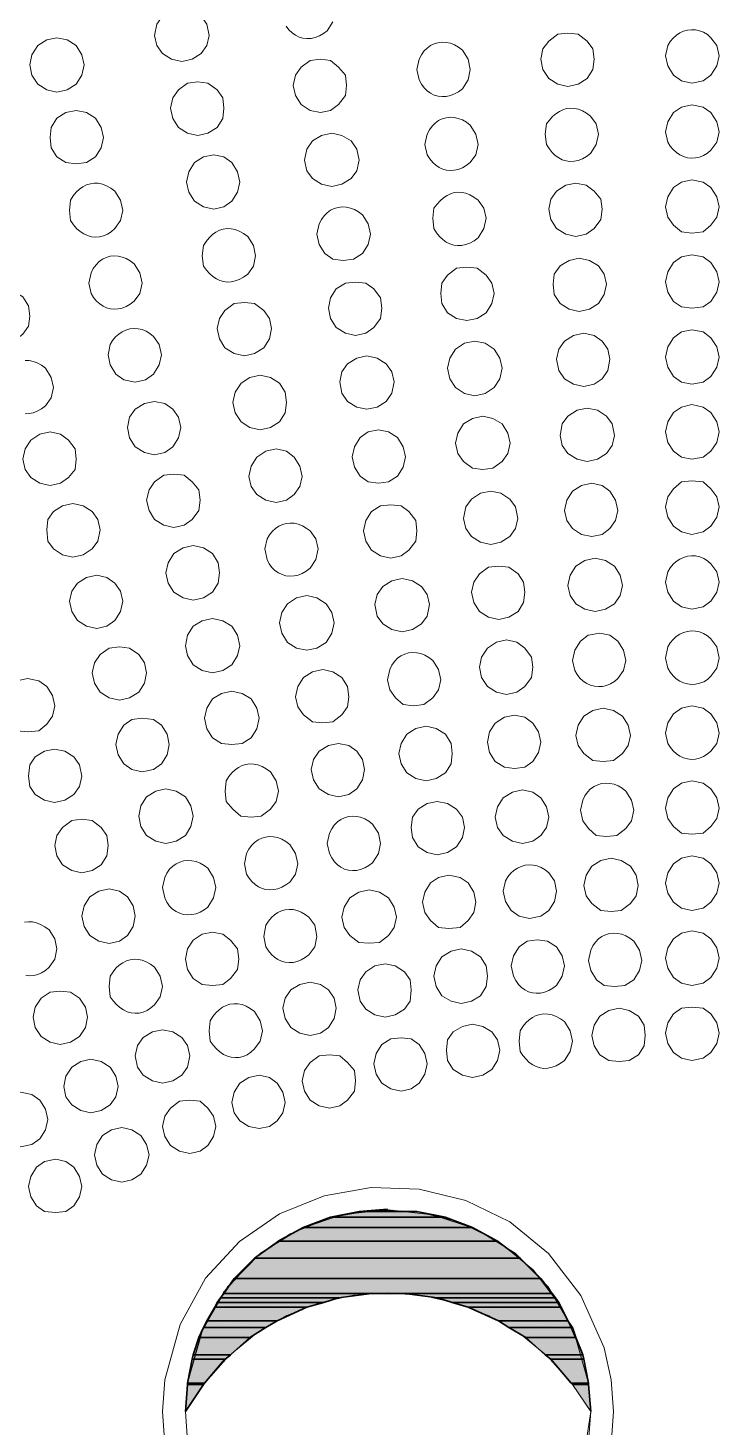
# Model space of a CAD drawing. Extents: x 0 to 247, y -13 to 225.
# Drawn here: x 62.3 to 74.11, y 151.67 to 175.57 of the extents above; entities that cross this region are included whole.
import ezdxf

# ---------------------------------------------------------------- set-up
doc = ezdxf.new("R2010")
doc.units = 0
doc.layers.add('FILL', color=8, linetype='Continuous')
doc.layers.add('GEOMETRY', color=7, linetype='Continuous')

msp = doc.modelspace()

# ---------------------------------------------------------------- hatches: boundary and pattern name
at = {"layer": 'FILL'}
for points in [[(67.472, 155.264), (69.431, 155.264), (67.957, 155.361)], [(67.957, 155.361), (68.946, 155.361), (68.441, 155.4)], [(67.957, 155.361), (69.431, 155.264), (68.945, 155.361)], [(67.006, 155.09), (69.898, 155.09), (67.471, 155.264)], [(67.471, 155.264), (69.897, 155.09), (69.431, 155.264)], [(66.578, 154.856), (70.323, 154.856), (67.005, 155.09)], [(67.006, 155.09), (70.323, 154.856), (69.898, 155.09)], [(66.172, 154.567), (70.712, 154.567), (66.58, 154.856)], [(66.579, 154.856), (70.711, 154.567), (70.324, 154.856)], [(65.822, 154.217), (71.063, 154.217), (66.171, 154.567)], [(66.172, 154.567), (71.063, 154.217), (70.711, 154.567)], [(65.648, 153.964), (71.254, 153.964), (65.823, 154.217)], [(65.823, 154.217), (71.254, 153.964), (71.062, 154.217)], [(65.59, 153.888), (67.608, 153.888), (65.648, 153.964)], [(65.648, 153.964), (67.608, 153.888), (68.171, 153.964)], [(69.295, 153.888), (71.312, 153.888), (68.733, 153.964)], [(68.733, 153.964), (71.312, 153.888), (71.254, 153.964)], [(65.357, 153.498), (66.559, 153.498), (65.494, 153.731)], [(65.494, 153.731), (67.065, 153.731), (65.532, 153.811)], [(65.494, 153.731), (66.559, 153.498), (67.065, 153.731)], [(65.532, 153.811), (67.357, 153.811), (65.591, 153.888)], [(65.532, 153.811), (67.066, 153.731), (67.356, 153.811)], [(65.59, 153.887), (67.357, 153.81), (67.609, 153.887)], [(69.294, 153.887), (71.37, 153.81), (71.312, 153.887)], [(69.547, 153.811), (71.371, 153.811), (69.295, 153.888)], [(69.818, 153.731), (71.41, 153.731), (69.546, 153.811)], [(69.547, 153.811), (71.411, 153.731), (71.371, 153.811)], [(70.342, 153.498), (71.527, 153.498), (69.819, 153.731)], [(69.819, 153.731), (71.527, 153.498), (71.411, 153.731)], [(65.298, 153.383), (66.365, 153.383), (65.357, 153.496)], [(65.357, 153.497), (66.366, 153.384), (66.559, 153.497)], [(70.342, 153.497), (71.606, 153.384), (71.527, 153.497)], [(70.517, 153.383), (71.606, 153.383), (70.342, 153.496)], [(65.125, 152.917), (65.765, 152.917), (65.221, 153.209)], [(65.221, 153.209), (66.093, 153.209), (65.298, 153.384)], [(65.221, 153.209), (65.765, 152.917), (66.093, 153.209)], [(65.298, 153.383), (66.093, 153.208), (66.365, 153.383)], [(70.807, 153.209), (71.662, 153.209), (70.516, 153.384)], [(70.517, 153.383), (71.663, 153.208), (71.606, 153.383)], [(70.807, 153.209), (71.779, 152.917), (71.661, 153.209)], [(71.139, 152.917), (71.78, 152.917), (70.808, 153.209)], [(65.029, 152.432), (65.32, 152.432), (65.104, 152.839)], [(65.105, 152.839), (65.667, 152.839), (65.125, 152.917)], [(65.105, 152.839), (65.319, 152.432), (65.667, 152.839)], [(65.125, 152.917), (65.668, 152.839), (65.765, 152.917)], [(71.237, 152.839), (71.798, 152.839), (71.139, 152.917)], [(71.139, 152.917), (71.798, 152.839), (71.78, 152.917)], [(71.584, 152.432), (71.875, 152.432), (71.236, 152.839)], [(71.236, 152.839), (71.875, 152.432), (71.798, 152.839)], [(64.99, 151.947), (65.028, 152.411)], [(65.028, 152.411), (64.99, 151.947), (65.3, 152.411)], [(65.028, 152.411), (65.3, 152.411), (65.028, 152.433)], [(65.028, 152.432), (65.3, 152.41), (65.32, 152.432)], [(71.605, 152.411), (71.875, 152.411), (71.584, 152.433)], [(71.584, 152.432), (71.875, 152.41), (71.875, 152.432)], [(71.605, 152.411), (71.915, 151.947), (71.875, 152.411)]]:
    msp.add_hatch(color=7, dxfattribs=at).paths.add_polyline_path(points)

# ---------------------------------------------------------------- linework, layer by layer
at = {"layer": 'GEOMETRY', "lineweight": 13}
for points in [[(65.397, 175.44), (65.357, 175.633), (65.259, 175.77), (65.105, 175.866), (64.93, 175.905), (64.755, 175.866), (64.601, 175.77), (64.503, 175.633), (64.464, 175.44), (64.503, 175.266), (64.601, 175.13), (64.755, 175.032), (64.93, 174.993), (65.105, 175.032), (65.259, 175.13), (65.357, 175.266), (65.397, 175.44)], [(71.973, 175.031), (71.953, 175.208), (71.855, 175.343), (71.702, 175.46), (71.527, 175.478), (71.351, 175.46), (71.197, 175.343), (71.099, 175.208), (71.061, 175.031), (71.099, 174.859), (71.197, 174.704), (71.351, 174.605), (71.527, 174.566), (71.702, 174.605), (71.855, 174.704), (71.953, 174.859), (71.973, 175.031)], [(74.107, 175.09), (74.068, 175.266), (73.97, 175.4), (73.909, 175.452), (73.844, 175.492), (73.776, 175.519), (73.707, 175.534), (73.638, 175.537), (73.569, 175.53), (73.502, 175.511), (73.438, 175.481), (73.378, 175.442), (73.324, 175.393), (73.275, 175.334), (73.234, 175.266), (73.195, 175.09), (73.234, 174.917), (73.332, 174.761), (73.466, 174.664), (73.641, 174.625), (73.835, 174.664), (73.97, 174.761), (74.068, 174.917), (74.107, 175.09)], [(63.262, 174.935), (63.222, 175.11), (63.126, 175.266), (62.971, 175.362), (62.796, 175.4), (62.621, 175.362), (62.467, 175.266), (62.369, 175.11), (62.331, 174.935), (62.369, 174.761), (62.467, 174.606), (62.621, 174.51), (62.796, 174.471), (62.971, 174.51), (63.126, 174.606), (63.222, 174.761), (63.262, 174.935)], [(69.858, 174.86), (69.819, 175.032), (69.722, 175.189), (69.656, 175.239), (69.588, 175.277), (69.517, 175.304), (69.446, 175.319), (69.375, 175.323), (69.306, 175.315), (69.24, 175.296), (69.177, 175.266), (69.119, 175.224), (69.067, 175.171), (69.023, 175.107), (68.986, 175.032), (68.946, 174.86), (68.986, 174.683), (69.023, 174.608), (69.069, 174.544), (69.121, 174.492), (69.178, 174.451), (69.241, 174.421), (69.307, 174.402), (69.376, 174.394), (69.446, 174.398), (69.517, 174.413), (69.588, 174.44), (69.656, 174.478), (69.722, 174.528), (69.819, 174.683), (69.858, 174.86)], [(67.744, 174.586), (67.724, 174.763), (67.608, 174.897), (67.472, 175.013), (67.297, 175.033), (67.123, 175.013), (66.968, 174.897), (66.87, 174.763), (66.832, 174.586), (66.87, 174.413), (66.968, 174.258), (67.123, 174.158), (67.297, 174.122), (67.472, 174.158), (67.608, 174.258), (67.724, 174.413), (67.744, 174.586)], [(65.648, 174.196), (65.628, 174.374), (65.532, 174.51), (65.376, 174.626), (65.203, 174.644), (65.028, 174.626), (64.872, 174.51), (64.775, 174.374), (64.736, 174.196), (64.775, 174.022), (64.872, 173.868), (65.028, 173.77), (65.203, 173.733), (65.376, 173.77), (65.532, 173.868), (65.628, 174.022), (65.648, 174.196)], [(74.107, 173.792), (74.068, 173.965), (73.97, 174.121), (73.835, 174.217), (73.641, 174.255), (73.466, 174.217), (73.332, 174.121), (73.234, 173.965), (73.195, 173.792), (73.234, 173.615), (73.275, 173.548), (73.324, 173.489), (73.378, 173.44), (73.438, 173.4), (73.502, 173.371), (73.568, 173.352), (73.637, 173.344), (73.706, 173.347), (73.775, 173.362), (73.843, 173.39), (73.908, 173.429), (73.97, 173.481), (74.068, 173.615), (74.107, 173.792)], [(63.591, 173.694), (63.553, 173.868), (63.456, 174.024), (63.3, 174.122), (63.126, 174.159), (62.951, 174.122), (62.796, 174.024), (62.699, 173.868), (62.679, 173.694), (62.699, 173.519), (62.796, 173.365), (62.951, 173.269), (63.126, 173.248), (63.3, 173.269), (63.456, 173.365), (63.553, 173.519), (63.591, 173.694)], [(69.995, 173.579), (69.955, 173.753), (69.858, 173.906), (69.791, 173.957), (69.723, 173.996), (69.652, 174.023), (69.582, 174.038), (69.512, 174.042), (69.444, 174.034), (69.378, 174.015), (69.315, 173.985), (69.258, 173.943), (69.205, 173.891), (69.159, 173.828), (69.121, 173.753), (69.082, 173.579), (69.121, 173.402), (69.166, 173.332), (69.216, 173.272), (69.27, 173.223), (69.328, 173.184), (69.389, 173.155), (69.453, 173.138), (69.518, 173.131), (69.585, 173.136), (69.653, 173.152), (69.722, 173.179), (69.79, 173.218), (69.858, 173.268), (69.955, 173.402), (69.995, 173.579)], [(72.049, 173.753), (72.011, 173.927), (71.914, 174.061), (71.843, 174.113), (71.773, 174.152), (71.704, 174.179), (71.636, 174.194), (71.569, 174.197), (71.504, 174.189), (71.441, 174.171), (71.38, 174.142), (71.321, 174.102), (71.264, 174.053), (71.21, 173.995), (71.158, 173.927), (71.138, 173.753), (71.158, 173.579), (71.204, 173.506), (71.254, 173.443), (71.309, 173.39), (71.368, 173.348), (71.43, 173.317), (71.494, 173.296), (71.561, 173.287), (71.63, 173.29), (71.7, 173.305), (71.772, 173.331), (71.843, 173.37), (71.914, 173.422), (72.011, 173.579), (72.049, 173.753)], [(67.957, 173.307), (67.918, 173.5), (67.821, 173.637), (67.666, 173.733), (67.492, 173.77), (67.316, 173.733), (67.162, 173.637), (67.065, 173.5), (67.026, 173.307), (67.065, 173.13), (67.162, 172.997), (67.316, 172.899), (67.492, 172.86), (67.666, 172.899), (67.821, 172.997), (67.918, 173.13), (67.957, 173.307)], [(65.92, 172.936), (65.881, 173.11), (65.784, 173.269), (65.649, 173.365), (65.474, 173.403), (65.299, 173.365), (65.144, 173.269), (65.047, 173.11), (65.008, 172.936), (65.047, 172.763), (65.144, 172.607), (65.299, 172.511), (65.474, 172.474), (65.649, 172.511), (65.784, 172.607), (65.881, 172.763), (65.92, 172.936)], [(63.922, 172.452), (63.883, 172.625), (63.785, 172.781), (63.715, 172.833), (63.644, 172.873), (63.573, 172.899), (63.503, 172.914), (63.434, 172.917), (63.367, 172.908), (63.302, 172.887), (63.239, 172.856), (63.18, 172.814), (63.125, 172.761), (63.074, 172.698), (63.028, 172.625), (63.009, 172.452), (63.028, 172.277), (63.078, 172.206), (63.132, 172.144), (63.191, 172.093), (63.254, 172.052), (63.32, 172.022), (63.387, 172.003), (63.456, 171.996), (63.525, 172), (63.593, 172.017), (63.66, 172.045), (63.724, 172.087), (63.785, 172.141), (63.883, 172.277), (63.922, 172.452)], [(72.109, 172.474), (72.088, 172.646), (71.973, 172.782), (71.837, 172.88), (71.662, 172.917), (71.488, 172.88), (71.333, 172.782), (71.236, 172.646), (71.197, 172.474), (71.236, 172.297), (71.333, 172.142), (71.488, 172.044), (71.662, 172.006), (71.837, 172.044), (71.973, 172.142), (72.088, 172.297), (72.109, 172.474)], [(74.107, 172.511), (74.068, 172.685), (73.97, 172.84), (73.835, 172.936), (73.641, 172.976), (73.466, 172.936), (73.332, 172.84), (73.234, 172.685), (73.195, 172.511), (73.234, 172.337), (73.332, 172.199), (73.466, 172.085), (73.641, 172.063), (73.835, 172.085), (73.97, 172.199), (74.068, 172.337), (74.107, 172.511)], [(70.13, 172.317), (70.091, 172.492), (69.995, 172.627), (69.921, 172.678), (69.849, 172.718), (69.78, 172.745), (69.712, 172.759), (69.647, 172.763), (69.583, 172.755), (69.521, 172.736), (69.461, 172.707), (69.402, 172.667), (69.346, 172.618), (69.29, 172.559), (69.237, 172.492), (69.218, 172.317), (69.237, 172.142), (69.283, 172.069), (69.334, 172.006), (69.389, 171.954), (69.447, 171.912), (69.509, 171.881), (69.574, 171.861), (69.641, 171.852), (69.71, 171.854), (69.78, 171.869), (69.851, 171.895), (69.923, 171.934), (69.995, 171.985), (70.091, 172.142), (70.13, 172.317)], [(68.151, 172.044), (68.112, 172.221), (68.015, 172.375), (67.949, 172.426), (67.881, 172.465), (67.811, 172.492), (67.74, 172.507), (67.67, 172.511), (67.601, 172.503), (67.535, 172.484), (67.472, 172.454), (67.414, 172.412), (67.361, 172.359), (67.315, 172.296), (67.277, 172.221), (67.239, 172.044), (67.277, 171.872), (67.375, 171.715), (67.51, 171.619), (67.685, 171.599), (67.86, 171.619), (68.015, 171.715), (68.112, 171.872), (68.151, 172.044)], [(66.191, 171.676), (66.153, 171.851), (66.055, 172.006), (65.984, 172.058), (65.912, 172.097), (65.841, 172.124), (65.771, 172.138), (65.703, 172.141), (65.636, 172.132), (65.572, 172.112), (65.51, 172.08), (65.451, 172.038), (65.396, 171.986), (65.345, 171.923), (65.298, 171.851), (65.279, 171.676), (65.298, 171.502), (65.351, 171.434), (65.405, 171.375), (65.462, 171.325), (65.521, 171.286), (65.581, 171.256), (65.644, 171.237), (65.708, 171.229), (65.774, 171.233), (65.842, 171.247), (65.912, 171.274), (65.983, 171.313), (66.055, 171.365), (66.153, 171.502), (66.191, 171.676)], [(64.252, 171.212), (64.213, 171.387), (64.116, 171.538), (64.05, 171.589), (63.981, 171.628), (63.912, 171.656), (63.841, 171.671), (63.771, 171.675), (63.703, 171.668), (63.637, 171.649), (63.574, 171.619), (63.516, 171.577), (63.464, 171.525), (63.417, 171.462), (63.379, 171.387), (63.339, 171.212), (63.379, 171.035), (63.423, 170.965), (63.473, 170.905), (63.527, 170.855), (63.584, 170.816), (63.645, 170.788), (63.709, 170.77), (63.775, 170.764), (63.843, 170.769), (63.911, 170.784), (63.98, 170.811), (64.048, 170.85), (64.116, 170.9), (64.213, 171.035), (64.252, 171.212)], [(72.185, 171.192), (72.146, 171.366), (72.049, 171.503), (71.895, 171.599), (71.72, 171.638), (71.545, 171.599), (71.391, 171.503), (71.293, 171.366), (71.273, 171.192), (71.293, 171.017), (71.391, 170.862), (71.545, 170.763), (71.72, 170.728), (71.895, 170.763), (72.049, 170.862), (72.146, 171.017), (72.185, 171.192)], [(74.107, 171.23), (74.068, 171.405), (73.97, 171.56), (73.835, 171.659), (73.641, 171.695), (73.466, 171.659), (73.332, 171.56), (73.234, 171.405), (73.195, 171.23), (73.234, 171.056), (73.332, 170.899), (73.466, 170.804), (73.641, 170.784), (73.835, 170.804), (73.97, 170.899), (74.068, 171.056), (74.107, 171.23)], [(70.265, 171.035), (70.226, 171.212), (70.129, 171.346), (69.974, 171.463), (69.799, 171.482), (69.624, 171.463), (69.47, 171.346), (69.373, 171.212), (69.353, 171.035), (69.373, 170.861), (69.47, 170.706), (69.624, 170.608), (69.799, 170.57), (69.974, 170.608), (70.129, 170.706), (70.226, 170.861), (70.265, 171.035)], [(68.344, 170.783), (68.324, 170.958), (68.208, 171.111), (68.073, 171.212), (67.899, 171.229), (67.724, 171.212), (67.569, 171.111), (67.471, 170.958), (67.434, 170.783), (67.471, 170.608), (67.569, 170.454), (67.724, 170.356), (67.899, 170.317), (68.073, 170.356), (68.208, 170.454), (68.324, 170.608), (68.344, 170.783)], [(62.332, 170.647), (62.312, 170.823), (62.214, 170.979), (62.06, 171.075), (61.885, 171.112), (61.71, 171.075), (61.556, 170.979), (61.459, 170.823), (61.42, 170.647), (61.459, 170.475), (61.556, 170.339), (61.71, 170.222), (61.885, 170.203), (62.06, 170.222), (62.214, 170.339), (62.312, 170.475), (62.332, 170.647)], [(66.463, 170.436), (66.425, 170.609), (66.328, 170.745), (66.172, 170.862), (65.998, 170.88), (65.823, 170.862), (65.667, 170.745), (65.571, 170.609), (65.532, 170.436), (65.571, 170.261), (65.667, 170.106), (65.823, 170.008), (65.998, 169.967), (66.172, 170.008), (66.328, 170.106), (66.425, 170.261), (66.463, 170.436)], [(64.582, 169.988), (64.543, 170.163), (64.446, 170.299), (64.385, 170.351), (64.32, 170.391), (64.252, 170.417), (64.183, 170.432), (64.113, 170.436), (64.043, 170.428), (63.976, 170.409), (63.911, 170.38), (63.851, 170.34), (63.796, 170.291), (63.748, 170.232), (63.708, 170.163), (63.67, 169.988), (63.708, 169.814), (63.805, 169.657), (63.941, 169.56), (64.135, 169.522), (64.31, 169.56), (64.446, 169.657), (64.543, 169.814), (64.582, 169.988)], [(74.107, 169.949), (74.068, 170.124), (73.97, 170.279), (73.835, 170.377), (73.641, 170.415), (73.466, 170.377), (73.332, 170.279), (73.234, 170.124), (73.195, 169.949), (73.234, 169.775), (73.332, 169.619), (73.466, 169.522), (73.641, 169.483), (73.835, 169.522), (73.97, 169.619), (74.068, 169.775), (74.107, 169.949)], [(70.402, 169.756), (70.362, 169.931), (70.265, 170.085), (70.11, 170.183), (69.935, 170.222), (69.76, 170.183), (69.606, 170.085), (69.508, 169.931), (69.47, 169.756), (69.508, 169.579), (69.606, 169.427), (69.76, 169.329), (69.935, 169.289), (70.11, 169.329), (70.265, 169.427), (70.362, 169.579), (70.402, 169.756)], [(72.244, 169.913), (72.206, 170.085), (72.109, 170.222), (71.973, 170.317), (71.798, 170.356), (71.623, 170.317), (71.469, 170.222), (71.371, 170.085), (71.333, 169.913), (71.371, 169.717), (71.469, 169.579), (71.623, 169.483), (71.798, 169.444), (71.973, 169.483), (72.109, 169.579), (72.206, 169.717), (72.244, 169.913)], [(68.559, 169.523), (68.52, 169.698), (68.422, 169.835), (68.267, 169.931), (68.092, 169.967), (67.917, 169.931), (67.762, 169.835), (67.665, 169.698), (67.627, 169.523), (67.665, 169.331), (67.762, 169.192), (67.917, 169.095), (68.092, 169.058), (68.267, 169.095), (68.422, 169.192), (68.52, 169.331), (68.559, 169.523)], [(66.716, 169.172), (66.696, 169.349), (66.599, 169.503), (66.445, 169.601), (66.269, 169.639), (66.094, 169.601), (65.941, 169.503), (65.842, 169.349), (65.804, 169.172), (65.842, 168.998), (65.941, 168.845), (66.094, 168.746), (66.269, 168.707), (66.445, 168.746), (66.599, 168.845), (66.696, 168.998), (66.716, 169.172)], [(64.912, 168.746), (64.873, 168.922), (64.775, 169.058), (64.64, 169.154), (64.465, 169.191), (64.29, 169.154), (64.135, 169.058), (64.038, 168.922), (64, 168.746), (64.038, 168.571), (64.135, 168.416), (64.29, 168.319), (64.465, 168.281), (64.64, 168.319), (64.775, 168.416), (64.873, 168.571), (64.912, 168.746)], [(72.322, 168.611), (72.283, 168.806), (72.185, 168.942), (72.031, 169.039), (71.855, 169.077), (71.681, 169.039), (71.527, 168.942), (71.429, 168.806), (71.391, 168.611), (71.429, 168.436), (71.527, 168.303), (71.681, 168.207), (71.855, 168.166), (72.031, 168.207), (72.185, 168.303), (72.283, 168.436), (72.322, 168.611)], [(74.107, 168.671), (74.068, 168.845), (73.97, 168.999), (73.835, 169.095), (73.641, 169.136), (73.466, 169.095), (73.332, 168.999), (73.234, 168.845), (73.195, 168.671), (73.234, 168.492), (73.332, 168.34), (73.466, 168.242), (73.641, 168.205), (73.835, 168.242), (73.97, 168.34), (74.068, 168.492), (74.107, 168.671)], [(70.537, 168.476), (70.499, 168.651), (70.402, 168.806), (70.245, 168.901), (70.072, 168.942), (69.897, 168.901), (69.742, 168.806), (69.643, 168.651), (69.606, 168.476), (69.643, 168.303), (69.742, 168.165), (69.897, 168.049), (70.072, 168.028), (70.245, 168.049), (70.402, 168.165), (70.499, 168.303), (70.537, 168.476)], [(63.126, 168.205), (63.107, 168.379), (62.991, 168.532), (62.855, 168.631), (62.68, 168.671), (62.506, 168.631), (62.351, 168.532), (62.254, 168.379), (62.214, 168.205), (62.254, 168.027), (62.351, 167.893), (62.506, 167.797), (62.68, 167.756), (62.855, 167.797), (62.991, 167.893), (63.107, 168.027), (63.126, 168.205)], [(68.752, 168.243), (68.713, 168.417), (68.617, 168.574), (68.462, 168.671), (68.287, 168.708), (68.112, 168.671), (67.978, 168.574), (67.879, 168.417), (67.84, 168.243), (67.879, 168.066), (67.978, 167.913), (68.112, 167.816), (68.287, 167.797), (68.462, 167.816), (68.617, 167.913), (68.713, 168.066), (68.752, 168.243)], [(66.987, 167.912), (66.948, 168.087), (66.85, 168.242), (66.716, 168.34), (66.541, 168.379), (66.366, 168.34), (66.211, 168.242), (66.114, 168.087), (66.075, 167.912), (66.114, 167.738), (66.211, 167.602), (66.366, 167.506), (66.541, 167.467), (66.716, 167.506), (66.85, 167.602), (66.948, 167.738), (66.987, 167.912)], [(65.241, 167.506), (65.221, 167.681), (65.105, 167.817), (64.97, 167.933), (64.795, 167.951), (64.62, 167.933), (64.465, 167.817), (64.369, 167.681), (64.329, 167.506), (64.369, 167.33), (64.465, 167.174), (64.62, 167.076), (64.795, 167.039), (64.97, 167.076), (65.105, 167.174), (65.221, 167.33), (65.241, 167.506)], [(72.38, 167.331), (72.341, 167.506), (72.244, 167.659), (72.109, 167.756), (71.934, 167.796), (71.759, 167.756), (71.605, 167.659), (71.507, 167.506), (71.469, 167.331), (71.507, 167.156), (71.605, 167.019), (71.759, 166.922), (71.934, 166.883), (72.109, 166.922), (72.244, 167.019), (72.341, 167.156), (72.38, 167.331)], [(74.107, 167.389), (74.068, 167.563), (73.97, 167.7), (73.835, 167.817), (73.641, 167.837), (73.466, 167.817), (73.332, 167.7), (73.234, 167.563), (73.195, 167.389), (73.234, 167.215), (73.332, 167.06), (73.466, 166.962), (73.641, 166.922), (73.835, 166.962), (73.97, 167.06), (74.068, 167.215), (74.107, 167.389)], [(70.672, 167.195), (70.633, 167.389), (70.536, 167.524), (70.381, 167.622), (70.206, 167.66), (70.032, 167.622), (69.877, 167.524), (69.78, 167.389), (69.741, 167.195), (69.78, 167.02), (69.877, 166.883), (70.032, 166.789), (70.206, 166.75), (70.381, 166.789), (70.536, 166.883), (70.633, 167.02), (70.672, 167.195)], [(63.534, 167), (63.495, 167.174), (63.398, 167.312), (63.243, 167.408), (63.069, 167.446), (62.893, 167.408), (62.739, 167.312), (62.641, 167.174), (62.622, 167), (62.641, 166.808), (62.739, 166.672), (62.893, 166.574), (63.069, 166.534), (63.243, 166.574), (63.398, 166.672), (63.495, 166.808), (63.534, 167)], [(68.946, 166.981), (68.926, 167.157), (68.81, 167.312), (68.675, 167.409), (68.5, 167.428), (68.325, 167.409), (68.171, 167.312), (68.074, 167.157), (68.035, 166.981), (68.074, 166.808), (68.171, 166.653), (68.325, 166.557), (68.5, 166.516), (68.675, 166.557), (68.81, 166.653), (68.926, 166.808), (68.946, 166.981)], [(67.259, 166.672), (67.219, 166.845), (67.123, 166.981), (67.056, 167.03), (66.989, 167.068), (66.92, 167.095), (66.851, 167.11), (66.783, 167.115), (66.716, 167.108), (66.651, 167.091), (66.589, 167.063), (66.531, 167.024), (66.477, 166.975), (66.428, 166.915), (66.385, 166.845), (66.347, 166.672), (66.385, 166.495), (66.423, 166.421), (66.469, 166.358), (66.521, 166.305), (66.579, 166.264), (66.642, 166.234), (66.708, 166.215), (66.776, 166.207), (66.847, 166.211), (66.917, 166.226), (66.987, 166.253), (67.056, 166.292), (67.123, 166.342), (67.219, 166.495), (67.259, 166.672)], [(65.571, 166.265), (65.55, 166.438), (65.455, 166.595), (65.299, 166.692), (65.125, 166.729), (64.95, 166.692), (64.795, 166.595), (64.698, 166.438), (64.659, 166.265), (64.698, 166.089), (64.795, 165.933), (64.95, 165.837), (65.125, 165.797), (65.299, 165.837), (65.455, 165.933), (65.55, 166.089), (65.571, 166.265)], [(70.79, 165.933), (70.769, 166.108), (70.673, 166.246), (70.517, 166.361), (70.343, 166.381), (70.169, 166.361), (70.014, 166.246), (69.916, 166.108), (69.878, 165.933), (69.916, 165.761), (70.014, 165.606), (70.169, 165.508), (70.343, 165.467), (70.517, 165.508), (70.673, 165.606), (70.769, 165.761), (70.79, 165.933)], [(72.458, 166.049), (72.418, 166.226), (72.322, 166.381), (72.166, 166.478), (71.992, 166.516), (71.817, 166.478), (71.662, 166.381), (71.565, 166.226), (71.527, 166.049), (71.565, 165.876), (71.662, 165.738), (71.817, 165.643), (71.992, 165.606), (72.166, 165.643), (72.322, 165.738), (72.418, 165.876), (72.458, 166.049)], [(74.107, 166.108), (74.068, 166.283), (73.97, 166.42), (73.91, 166.472), (73.845, 166.511), (73.777, 166.538), (73.708, 166.553), (73.638, 166.556), (73.569, 166.548), (73.502, 166.529), (73.437, 166.5), (73.377, 166.46), (73.322, 166.41), (73.274, 166.351), (73.234, 166.283), (73.195, 166.108), (73.234, 165.933), (73.332, 165.78), (73.466, 165.683), (73.641, 165.643), (73.835, 165.683), (73.97, 165.78), (74.068, 165.933), (74.107, 166.108)], [(63.922, 165.779), (63.883, 165.953), (63.785, 166.089), (63.65, 166.185), (63.475, 166.225), (63.3, 166.185), (63.146, 166.089), (63.048, 165.953), (63.009, 165.779), (63.048, 165.605), (63.146, 165.449), (63.3, 165.352), (63.475, 165.312), (63.65, 165.352), (63.785, 165.449), (63.883, 165.605), (63.922, 165.779)], [(69.16, 165.722), (69.121, 165.895), (69.024, 166.032), (68.87, 166.128), (68.694, 166.168), (68.52, 166.128), (68.364, 166.032), (68.267, 165.895), (68.229, 165.722), (68.267, 165.526), (68.364, 165.392), (68.52, 165.295), (68.694, 165.256), (68.87, 165.295), (69.024, 165.392), (69.121, 165.526), (69.16, 165.722)], [(67.531, 165.409), (67.492, 165.585), (67.394, 165.738), (67.239, 165.837), (67.065, 165.875), (66.89, 165.837), (66.735, 165.738), (66.637, 165.585), (66.598, 165.409), (66.637, 165.233), (66.735, 165.078), (66.89, 164.98), (67.065, 164.945), (67.239, 164.98), (67.394, 165.078), (67.492, 165.233), (67.531, 165.409)], [(65.92, 165.02), (65.881, 165.198), (65.784, 165.353), (65.629, 165.447), (65.455, 165.488), (65.279, 165.447), (65.125, 165.353), (65.028, 165.198), (64.99, 165.02), (65.028, 164.851), (65.125, 164.694), (65.279, 164.597), (65.455, 164.558), (65.629, 164.597), (65.784, 164.694), (65.881, 164.851), (65.92, 165.02)], [(72.515, 164.77), (72.476, 164.946), (72.379, 165.099), (72.244, 165.198), (72.07, 165.237), (71.874, 165.198), (71.74, 165.099), (71.642, 164.946), (71.605, 164.77), (71.642, 164.597), (71.683, 164.527), (71.731, 164.468), (71.786, 164.417), (71.847, 164.378), (71.911, 164.348), (71.979, 164.329), (72.048, 164.322), (72.118, 164.325), (72.187, 164.341), (72.255, 164.368), (72.319, 164.408), (72.379, 164.461), (72.476, 164.597), (72.515, 164.77)], [(74.107, 164.81), (74.068, 165.003), (73.97, 165.138), (73.909, 165.19), (73.844, 165.229), (73.776, 165.256), (73.707, 165.271), (73.637, 165.274), (73.568, 165.266), (73.501, 165.247), (73.437, 165.218), (73.377, 165.179), (73.323, 165.129), (73.275, 165.071), (73.234, 165.003), (73.195, 164.81), (73.234, 164.636), (73.274, 164.567), (73.322, 164.507), (73.376, 164.457), (73.436, 164.417), (73.501, 164.388), (73.568, 164.369), (73.638, 164.361), (73.708, 164.364), (73.777, 164.379), (73.845, 164.406), (73.91, 164.446), (73.97, 164.498), (74.068, 164.636), (74.107, 164.81)], [(64.329, 164.558), (64.29, 164.731), (64.194, 164.868), (64.038, 164.981), (63.864, 165.002), (63.689, 164.981), (63.534, 164.868), (63.437, 164.731), (63.398, 164.558), (63.437, 164.383), (63.534, 164.227), (63.689, 164.13), (63.864, 164.09), (64.038, 164.13), (64.194, 164.227), (64.29, 164.383), (64.329, 164.558)], [(70.924, 164.654), (70.906, 164.826), (70.789, 164.98), (70.653, 165.081), (70.479, 165.119), (70.304, 165.081), (70.149, 164.98), (70.051, 164.826), (70.013, 164.654), (70.051, 164.478), (70.149, 164.324), (70.304, 164.226), (70.479, 164.187), (70.653, 164.226), (70.789, 164.324), (70.906, 164.478), (70.924, 164.654)], [(69.354, 164.44), (69.315, 164.615), (69.217, 164.77), (69.152, 164.82), (69.084, 164.859), (69.014, 164.886), (68.943, 164.901), (68.873, 164.905), (68.804, 164.897), (68.737, 164.878), (68.674, 164.848), (68.616, 164.806), (68.564, 164.753), (68.519, 164.689), (68.481, 164.615), (68.441, 164.44), (68.481, 164.266), (68.578, 164.13), (68.713, 164.015), (68.888, 163.996), (69.063, 164.015), (69.217, 164.13), (69.315, 164.266), (69.354, 164.44)], [(62.758, 163.994), (62.719, 164.169), (62.622, 164.324), (62.487, 164.422), (62.292, 164.461), (62.119, 164.422), (61.983, 164.324), (61.885, 164.169), (61.846, 163.994), (61.885, 163.818), (61.983, 163.684), (62.119, 163.566), (62.292, 163.549), (62.487, 163.566), (62.622, 163.684), (62.719, 163.818), (62.758, 163.994)], [(67.782, 164.15), (67.762, 164.323), (67.666, 164.479), (67.511, 164.576), (67.336, 164.614), (67.162, 164.576), (67.006, 164.479), (66.91, 164.323), (66.87, 164.15), (66.91, 163.976), (67.006, 163.838), (67.162, 163.724), (67.336, 163.702), (67.511, 163.724), (67.666, 163.838), (67.762, 163.976), (67.782, 164.15)], [(66.25, 163.781), (66.211, 163.955), (66.114, 164.111), (65.959, 164.207), (65.784, 164.246), (65.61, 164.207), (65.455, 164.111), (65.358, 163.955), (65.319, 163.781), (65.358, 163.604), (65.455, 163.449), (65.61, 163.352), (65.784, 163.334), (65.959, 163.352), (66.114, 163.449), (66.211, 163.604), (66.25, 163.781)], [(72.593, 163.488), (72.554, 163.665), (72.457, 163.818), (72.302, 163.915), (72.127, 163.956), (71.953, 163.915), (71.797, 163.818), (71.701, 163.665), (71.661, 163.488), (71.701, 163.315), (71.797, 163.178), (71.953, 163.062), (72.127, 163.044), (72.302, 163.062), (72.457, 163.178), (72.554, 163.315), (72.593, 163.488)], [(74.107, 163.528), (74.068, 163.702), (73.97, 163.858), (73.835, 163.956), (73.641, 163.993), (73.466, 163.956), (73.332, 163.858), (73.234, 163.702), (73.195, 163.528), (73.234, 163.353), (73.276, 163.285), (73.325, 163.226), (73.379, 163.177), (73.439, 163.137), (73.502, 163.108), (73.568, 163.089), (73.636, 163.081), (73.705, 163.084), (73.774, 163.099), (73.841, 163.127), (73.907, 163.167), (73.97, 163.22), (74.068, 163.353), (74.107, 163.528)], [(64.716, 163.334), (64.678, 163.51), (64.581, 163.664), (64.445, 163.761), (64.251, 163.781), (64.076, 163.761), (63.941, 163.664), (63.843, 163.51), (63.804, 163.334), (63.843, 163.159), (63.941, 163.005), (64.076, 162.908), (64.251, 162.869), (64.445, 162.908), (64.581, 163.005), (64.678, 163.159), (64.716, 163.334)], [(71.062, 163.374), (71.022, 163.549), (70.924, 163.701), (70.79, 163.802), (70.615, 163.837), (70.44, 163.802), (70.285, 163.701), (70.187, 163.549), (70.149, 163.374), (70.187, 163.2), (70.285, 163.044), (70.44, 162.945), (70.615, 162.927), (70.79, 162.945), (70.924, 163.044), (71.022, 163.2), (71.062, 163.374)], [(69.547, 163.179), (69.529, 163.353), (69.432, 163.51), (69.276, 163.605), (69.103, 163.645), (68.927, 163.605), (68.773, 163.51), (68.675, 163.353), (68.636, 163.179), (68.675, 163.005), (68.773, 162.851), (68.927, 162.753), (69.103, 162.714), (69.276, 162.753), (69.432, 162.851), (69.529, 163.005), (69.547, 163.179)], [(63.222, 162.791), (63.184, 162.986), (63.087, 163.122), (62.932, 163.22), (62.757, 163.256), (62.582, 163.22), (62.427, 163.122), (62.331, 162.986), (62.311, 162.791), (62.331, 162.615), (62.427, 162.479), (62.582, 162.383), (62.757, 162.345), (62.932, 162.383), (63.087, 162.479), (63.184, 162.615), (63.222, 162.791)], [(68.053, 162.908), (68.014, 163.08), (67.917, 163.22), (67.782, 163.315), (67.608, 163.352), (67.433, 163.315), (67.277, 163.22), (67.18, 163.08), (67.141, 162.908), (67.18, 162.732), (67.277, 162.576), (67.433, 162.479), (67.608, 162.44), (67.782, 162.479), (67.917, 162.576), (68.014, 162.732), (68.053, 162.908)], [(66.579, 162.539), (66.541, 162.714), (66.444, 162.869), (66.372, 162.921), (66.301, 162.96), (66.23, 162.986), (66.16, 163.001), (66.091, 163.003), (66.024, 162.995), (65.96, 162.975), (65.898, 162.944), (65.84, 162.902), (65.784, 162.849), (65.733, 162.787), (65.687, 162.714), (65.668, 162.539), (65.687, 162.362), (65.804, 162.228), (65.94, 162.111), (66.114, 162.095), (66.288, 162.111), (66.444, 162.228), (66.541, 162.362), (66.579, 162.539)], [(65.125, 162.113), (65.086, 162.286), (64.99, 162.44), (64.833, 162.539), (64.659, 162.576), (64.485, 162.539), (64.329, 162.44), (64.232, 162.286), (64.194, 162.113), (64.232, 161.935), (64.329, 161.781), (64.485, 161.685), (64.659, 161.646), (64.833, 161.685), (64.99, 161.781), (65.086, 161.935), (65.125, 162.113)], [(71.197, 162.095), (71.158, 162.268), (71.062, 162.422), (70.925, 162.519), (70.75, 162.558), (70.577, 162.519), (70.421, 162.422), (70.324, 162.268), (70.285, 162.095), (70.324, 161.919), (70.421, 161.782), (70.577, 161.686), (70.75, 161.647), (70.925, 161.686), (71.062, 161.782), (71.158, 161.919), (71.197, 162.095)], [(72.651, 162.211), (72.613, 162.383), (72.515, 162.538), (72.451, 162.589), (72.383, 162.628), (72.313, 162.655), (72.242, 162.67), (72.171, 162.674), (72.102, 162.667), (72.035, 162.648), (71.972, 162.617), (71.914, 162.575), (71.861, 162.523), (71.816, 162.458), (71.779, 162.383), (71.74, 162.211), (71.779, 162.033), (71.875, 161.9), (72.011, 161.781), (72.185, 161.765), (72.36, 161.781), (72.515, 161.9), (72.613, 162.033), (72.651, 162.211)], [(74.107, 162.248), (74.068, 162.422), (73.97, 162.576), (73.835, 162.674), (73.641, 162.714), (73.466, 162.674), (73.332, 162.576), (73.234, 162.422), (73.195, 162.248), (73.234, 162.072), (73.332, 161.936), (73.466, 161.82), (73.641, 161.802), (73.835, 161.82), (73.97, 161.936), (74.068, 162.072), (74.107, 162.248)], [(69.76, 161.919), (69.722, 162.095), (69.624, 162.229), (69.47, 162.327), (69.294, 162.362), (69.12, 162.327), (68.965, 162.229), (68.869, 162.095), (68.848, 161.919), (68.869, 161.745), (68.965, 161.589), (69.12, 161.492), (69.294, 161.453), (69.47, 161.492), (69.624, 161.589), (69.722, 161.745), (69.76, 161.919)], [(63.67, 161.608), (63.65, 161.782), (63.554, 161.92), (63.399, 162.036), (63.223, 162.057), (63.049, 162.036), (62.894, 161.92), (62.797, 161.782), (62.758, 161.608), (62.797, 161.433), (62.894, 161.279), (63.049, 161.183), (63.223, 161.143), (63.399, 161.183), (63.554, 161.279), (63.65, 161.433), (63.67, 161.608)], [(68.325, 161.647), (68.287, 161.821), (68.19, 161.976), (68.124, 162.026), (68.055, 162.064), (67.985, 162.091), (67.914, 162.107), (67.843, 162.111), (67.775, 162.103), (67.708, 162.084), (67.646, 162.054), (67.588, 162.012), (67.535, 161.96), (67.49, 161.896), (67.453, 161.821), (67.414, 161.647), (67.453, 161.472), (67.491, 161.397), (67.537, 161.333), (67.589, 161.28), (67.647, 161.238), (67.709, 161.208), (67.775, 161.189), (67.843, 161.181), (67.913, 161.185), (67.983, 161.2), (68.054, 161.227), (68.123, 161.266), (68.19, 161.317), (68.287, 161.472), (68.325, 161.647)], [(66.91, 161.297), (66.87, 161.472), (66.773, 161.625), (66.706, 161.677), (66.637, 161.716), (66.567, 161.744), (66.497, 161.759), (66.427, 161.763), (66.359, 161.755), (66.294, 161.736), (66.232, 161.705), (66.174, 161.663), (66.122, 161.611), (66.076, 161.547), (66.037, 161.472), (65.998, 161.297), (66.037, 161.123), (66.079, 161.053), (66.128, 160.993), (66.181, 160.943), (66.24, 160.904), (66.302, 160.876), (66.367, 160.859), (66.434, 160.852), (66.502, 160.857), (66.571, 160.872), (66.64, 160.899), (66.707, 160.937), (66.773, 160.986), (66.87, 161.123), (66.91, 161.297)], [(65.512, 160.892), (65.473, 161.066), (65.375, 161.221), (65.31, 161.271), (65.242, 161.309), (65.172, 161.336), (65.101, 161.351), (65.03, 161.354), (64.961, 161.347), (64.894, 161.328), (64.832, 161.297), (64.774, 161.256), (64.721, 161.204), (64.676, 161.14), (64.639, 161.066), (64.601, 160.892), (64.639, 160.715), (64.676, 160.641), (64.721, 160.577), (64.773, 160.525), (64.831, 160.484), (64.894, 160.454), (64.961, 160.435), (65.03, 160.427), (65.101, 160.431), (65.172, 160.446), (65.242, 160.472), (65.31, 160.51), (65.375, 160.56), (65.473, 160.715), (65.512, 160.892)], [(72.728, 160.929), (72.69, 161.103), (72.593, 161.258), (72.437, 161.356), (72.263, 161.395), (72.088, 161.356), (71.933, 161.258), (71.836, 161.103), (71.797, 160.929), (71.836, 160.753), (71.933, 160.619), (72.088, 160.503), (72.263, 160.481), (72.437, 160.503), (72.593, 160.619), (72.69, 160.753), (72.728, 160.929)], [(74.107, 160.967), (74.068, 161.143), (73.97, 161.297), (73.835, 161.395), (73.641, 161.433), (73.466, 161.395), (73.332, 161.297), (73.234, 161.143), (73.195, 160.967), (73.234, 160.794), (73.332, 160.64), (73.466, 160.541), (73.641, 160.502), (73.835, 160.541), (73.97, 160.64), (74.068, 160.794), (74.107, 160.967)], [(69.955, 160.64), (69.916, 160.815), (69.819, 160.97), (69.684, 161.066), (69.49, 161.103), (69.315, 161.066), (69.179, 160.97), (69.082, 160.815), (69.043, 160.64), (69.082, 160.464), (69.179, 160.328), (69.315, 160.212), (69.49, 160.193), (69.684, 160.212), (69.819, 160.328), (69.916, 160.464), (69.955, 160.64)], [(71.333, 160.833), (71.294, 161.008), (71.197, 161.143), (71.136, 161.195), (71.071, 161.235), (71.003, 161.262), (70.934, 161.277), (70.864, 161.28), (70.794, 161.272), (70.727, 161.253), (70.663, 161.224), (70.602, 161.184), (70.548, 161.135), (70.5, 161.076), (70.46, 161.008), (70.421, 160.833), (70.46, 160.655), (70.557, 160.503), (70.693, 160.404), (70.867, 160.366), (71.062, 160.404), (71.197, 160.503), (71.294, 160.655), (71.333, 160.833)], [(64.134, 160.404), (64.096, 160.579), (63.999, 160.734), (63.863, 160.832), (63.689, 160.869), (63.514, 160.832), (63.36, 160.734), (63.262, 160.579), (63.222, 160.404), (63.262, 160.229), (63.36, 160.074), (63.514, 159.978), (63.689, 159.939), (63.863, 159.978), (63.999, 160.074), (64.096, 160.229), (64.134, 160.404)], [(68.597, 160.385), (68.558, 160.56), (68.461, 160.715), (68.305, 160.813), (68.13, 160.851), (67.956, 160.813), (67.801, 160.715), (67.704, 160.56), (67.665, 160.385), (67.704, 160.212), (67.801, 160.074), (67.956, 159.957), (68.13, 159.94), (68.305, 159.957), (68.461, 160.074), (68.558, 160.212), (68.597, 160.385)], [(67.239, 160.056), (67.2, 160.249), (67.102, 160.385), (67.035, 160.435), (66.967, 160.473), (66.898, 160.5), (66.83, 160.516), (66.763, 160.52), (66.697, 160.514), (66.633, 160.496), (66.572, 160.468), (66.514, 160.429), (66.46, 160.38), (66.41, 160.319), (66.366, 160.249), (66.328, 160.056), (66.366, 159.881), (66.41, 159.811), (66.46, 159.751), (66.514, 159.701), (66.572, 159.662), (66.633, 159.634), (66.698, 159.617), (66.764, 159.61), (66.831, 159.615), (66.9, 159.63), (66.968, 159.657), (67.036, 159.696), (67.102, 159.746), (67.2, 159.881), (67.239, 160.056)], [(65.901, 159.669), (65.88, 159.845), (65.764, 159.996), (65.629, 160.095), (65.455, 160.133), (65.279, 160.095), (65.125, 159.996), (65.028, 159.845), (64.99, 159.669), (65.028, 159.493), (65.125, 159.339), (65.279, 159.239), (65.455, 159.222), (65.629, 159.239), (65.764, 159.339), (65.88, 159.493), (65.901, 159.669)], [(74.107, 159.688), (74.068, 159.864), (73.97, 160.017), (73.835, 160.114), (73.641, 160.151), (73.466, 160.114), (73.332, 160.017), (73.234, 159.864), (73.195, 159.688), (73.234, 159.514), (73.332, 159.357), (73.466, 159.261), (73.641, 159.222), (73.835, 159.261), (73.97, 159.357), (74.068, 159.514), (74.107, 159.688)], [(71.468, 159.554), (71.429, 159.728), (71.332, 159.881), (71.176, 159.979), (71.002, 159.997), (70.828, 159.979), (70.693, 159.881), (70.595, 159.728), (70.556, 159.554), (70.595, 159.378), (70.634, 159.303), (70.68, 159.239), (70.732, 159.186), (70.79, 159.144), (70.852, 159.114), (70.918, 159.094), (70.986, 159.087), (71.056, 159.091), (71.127, 159.106), (71.197, 159.133), (71.266, 159.172), (71.332, 159.222), (71.429, 159.378), (71.468, 159.554)], [(72.787, 159.649), (72.749, 159.823), (72.651, 159.979), (72.585, 160.029), (72.516, 160.067), (72.446, 160.094), (72.375, 160.109), (72.304, 160.112), (72.236, 160.105), (72.169, 160.086), (72.107, 160.055), (72.049, 160.014), (71.997, 159.961), (71.952, 159.897), (71.915, 159.823), (71.875, 159.649), (71.915, 159.475), (72.012, 159.318), (72.147, 159.222), (72.322, 159.202), (72.497, 159.222), (72.651, 159.318), (72.749, 159.475), (72.787, 159.649)], [(64.601, 159.201), (64.561, 159.378), (64.464, 159.531), (64.393, 159.584), (64.322, 159.624), (64.252, 159.651), (64.182, 159.666), (64.113, 159.669), (64.046, 159.66), (63.982, 159.64), (63.92, 159.608), (63.861, 159.566), (63.805, 159.514), (63.754, 159.451), (63.707, 159.378), (63.689, 159.201), (63.707, 159.027), (63.756, 158.956), (63.811, 158.894), (63.87, 158.843), (63.933, 158.802), (63.998, 158.772), (64.066, 158.754), (64.134, 158.746), (64.203, 158.75), (64.272, 158.767), (64.338, 158.796), (64.403, 158.837), (64.464, 158.891), (64.561, 159.027), (64.601, 159.201)], [(70.149, 159.378), (70.129, 159.554), (70.033, 159.708), (69.877, 159.804), (69.704, 159.845), (69.529, 159.804), (69.373, 159.708), (69.276, 159.554), (69.237, 159.378), (69.276, 159.202), (69.373, 159.046), (69.529, 158.952), (69.704, 158.911), (69.877, 158.952), (70.033, 159.046), (70.129, 159.202), (70.149, 159.378)], [(68.848, 159.144), (68.829, 159.318), (68.732, 159.456), (68.577, 159.554), (68.403, 159.59), (68.228, 159.554), (68.074, 159.456), (67.976, 159.318), (67.938, 159.144), (67.976, 158.952), (68.074, 158.815), (68.228, 158.72), (68.403, 158.679), (68.577, 158.72), (68.732, 158.815), (68.829, 158.952), (68.848, 159.144)], [(67.569, 158.832), (67.531, 159.006), (67.433, 159.144), (67.297, 159.239), (67.123, 159.278), (66.948, 159.239), (66.793, 159.144), (66.696, 159.006), (66.657, 158.832), (66.696, 158.658), (66.793, 158.505), (66.948, 158.407), (67.123, 158.368), (67.297, 158.407), (67.433, 158.505), (67.531, 158.658), (67.569, 158.832)], [(63.32, 158.679), (63.282, 158.853), (63.184, 159.006), (63.029, 159.108), (62.854, 159.125), (62.679, 159.108), (62.525, 159.006), (62.427, 158.853), (62.389, 158.679), (62.427, 158.505), (62.525, 158.35), (62.679, 158.253), (62.854, 158.213), (63.029, 158.253), (63.184, 158.35), (63.282, 158.505), (63.32, 158.679)], [(66.307, 158.446), (66.269, 158.619), (66.171, 158.776), (66.1, 158.827), (66.029, 158.866), (65.958, 158.893), (65.888, 158.907), (65.819, 158.91), (65.752, 158.901), (65.688, 158.88), (65.626, 158.849), (65.567, 158.807), (65.512, 158.754), (65.462, 158.691), (65.415, 158.619), (65.397, 158.446), (65.415, 158.27), (65.466, 158.199), (65.521, 158.137), (65.58, 158.086), (65.642, 158.045), (65.708, 158.015), (65.775, 157.996), (65.843, 157.989), (65.911, 157.993), (65.979, 158.01), (66.045, 158.039), (66.11, 158.081), (66.171, 158.137), (66.269, 158.27), (66.307, 158.446)], [(71.605, 158.27), (71.565, 158.446), (71.468, 158.603), (71.398, 158.653), (71.326, 158.692), (71.256, 158.718), (71.185, 158.732), (71.116, 158.735), (71.049, 158.726), (70.984, 158.706), (70.921, 158.675), (70.862, 158.633), (70.807, 158.581), (70.756, 158.519), (70.71, 158.446), (70.693, 158.27), (70.71, 158.095), (70.758, 158.023), (70.81, 157.96), (70.866, 157.908), (70.924, 157.866), (70.986, 157.835), (71.05, 157.815), (71.116, 157.806), (71.184, 157.809), (71.254, 157.824), (71.324, 157.85), (71.396, 157.89), (71.468, 157.942), (71.565, 158.095), (71.605, 158.27)], [(72.845, 158.368), (72.826, 158.542), (72.729, 158.697), (72.574, 158.796), (72.4, 158.833), (72.224, 158.796), (72.07, 158.697), (71.972, 158.542), (71.933, 158.368), (71.972, 158.191), (72.07, 158.039), (72.224, 157.941), (72.4, 157.922), (72.574, 157.941), (72.729, 158.039), (72.826, 158.191), (72.845, 158.368)], [(74.107, 158.408), (74.068, 158.58), (73.97, 158.735), (73.835, 158.834), (73.641, 158.853), (73.466, 158.834), (73.332, 158.735), (73.234, 158.58), (73.195, 158.408), (73.234, 158.232), (73.332, 158.076), (73.466, 157.979), (73.641, 157.941), (73.835, 157.979), (73.97, 158.076), (74.068, 158.232), (74.107, 158.408)], [(65.066, 158.019), (65.028, 158.194), (64.93, 158.33), (64.775, 158.427), (64.601, 158.465), (64.426, 158.427), (64.27, 158.33), (64.173, 158.194), (64.134, 158.019), (64.173, 157.825), (64.27, 157.69), (64.426, 157.593), (64.601, 157.554), (64.775, 157.593), (64.93, 157.69), (65.028, 157.825), (65.066, 158.019)], [(70.362, 158.115), (70.324, 158.291), (70.226, 158.427), (70.072, 158.521), (69.897, 158.561), (69.722, 158.521), (69.567, 158.427), (69.47, 158.291), (69.451, 158.115), (69.47, 157.941), (69.567, 157.785), (69.722, 157.689), (69.897, 157.65), (70.072, 157.689), (70.226, 157.785), (70.324, 157.941), (70.362, 158.115)], [(69.121, 157.883), (69.082, 158.058), (68.986, 158.213), (68.849, 158.31), (68.675, 158.329), (68.5, 158.31), (68.345, 158.213), (68.248, 158.058), (68.209, 157.883), (68.248, 157.708), (68.345, 157.554), (68.5, 157.457), (68.675, 157.418), (68.849, 157.457), (68.986, 157.554), (69.082, 157.708), (69.121, 157.883)], [(67.899, 157.593), (67.878, 157.767), (67.762, 157.903), (67.628, 158.019), (67.453, 158.039), (67.277, 158.019), (67.123, 157.903), (67.026, 157.767), (66.987, 157.593), (67.026, 157.418), (67.123, 157.264), (67.277, 157.167), (67.453, 157.126), (67.628, 157.167), (67.762, 157.264), (67.878, 157.418), (67.899, 157.593)], [(63.843, 157.496), (63.804, 157.671), (63.707, 157.824), (63.553, 157.922), (63.378, 157.96), (63.203, 157.922), (63.048, 157.824), (62.951, 157.671), (62.912, 157.496), (62.951, 157.32), (63.048, 157.185), (63.203, 157.087), (63.378, 157.049), (63.553, 157.087), (63.707, 157.185), (63.804, 157.32), (63.843, 157.496)], [(66.696, 157.223), (66.657, 157.397), (66.559, 157.554), (66.425, 157.651), (66.25, 157.69), (66.075, 157.651), (65.92, 157.554), (65.823, 157.397), (65.784, 157.223), (65.823, 157.049), (65.92, 156.911), (66.075, 156.815), (66.25, 156.778), (66.425, 156.815), (66.559, 156.911), (66.657, 157.049), (66.696, 157.223)], [(62.641, 156.933), (62.603, 157.108), (62.505, 157.264), (62.37, 157.36), (62.175, 157.397), (62.001, 157.36), (61.866, 157.264), (61.767, 157.108), (61.73, 156.933), (61.767, 156.758), (61.866, 156.603), (62.001, 156.506), (62.175, 156.467), (62.37, 156.506), (62.505, 156.603), (62.603, 156.758), (62.641, 156.933)], [(65.512, 156.815), (65.473, 156.991), (65.375, 157.127), (65.241, 157.244), (65.066, 157.264), (64.891, 157.244), (64.736, 157.127), (64.639, 156.991), (64.601, 156.815), (64.639, 156.642), (64.736, 156.487), (64.891, 156.391), (65.066, 156.35), (65.241, 156.391), (65.375, 156.487), (65.473, 156.642), (65.512, 156.815)], [(64.369, 156.332), (64.329, 156.506), (64.232, 156.66), (64.077, 156.758), (63.903, 156.797), (63.727, 156.758), (63.573, 156.66), (63.475, 156.506), (63.437, 156.332), (63.475, 156.155), (63.573, 156.001), (63.727, 155.904), (63.903, 155.865), (64.077, 155.904), (64.232, 156.001), (64.329, 156.155), (64.369, 156.332)], [(63.222, 155.787), (63.184, 155.962), (63.087, 156.118), (62.951, 156.215), (62.777, 156.253), (62.582, 156.215), (62.448, 156.118), (62.35, 155.962), (62.312, 155.787), (62.35, 155.613), (62.448, 155.458), (62.582, 155.36), (62.777, 155.343), (62.951, 155.36), (63.087, 155.458), (63.184, 155.613), (63.222, 155.787)]]:
    msp.add_lwpolyline(points, close=True, dxfattribs=at)
for points in [[(66.714, 175.598), (66.76, 175.535), (66.812, 175.482), (66.87, 175.441), (66.933, 175.411), (66.999, 175.392), (67.068, 175.385), (67.138, 175.388), (67.209, 175.404), (67.279, 175.43), (67.348, 175.469), (67.413, 175.519), (67.51, 175.672)], [(62.256, 168.98), (62.322, 168.983), (62.39, 168.998), (62.459, 169.025), (62.53, 169.065), (62.603, 169.117), (62.7, 169.251), (62.739, 169.427), (62.739, 169.427), (62.7, 169.601), (62.603, 169.756), (62.532, 169.808), (62.461, 169.848), (62.39, 169.874), (62.32, 169.889), (62.252, 169.892)], [(62.262, 159.394), (62.331, 159.387), (62.4, 159.392), (62.469, 159.408), (62.535, 159.437), (62.6, 159.478), (62.661, 159.532), (62.758, 159.669), (62.797, 159.845), (62.797, 159.845), (62.758, 160.017), (62.661, 160.172), (62.589, 160.224), (62.518, 160.264), (62.447, 160.291), (62.377, 160.306), (62.309, 160.308), (62.242, 160.299)], [(72.263, 151.383), (72.302, 151.947), (72.302, 151.947), (72.263, 152.487), (72.147, 153.034), (71.746, 153.928), (71.196, 154.644), (70.532, 155.184), (69.784, 155.551), (68.984, 155.745), (68.165, 155.771), (67.359, 155.629), (66.598, 155.322), (65.913, 154.852), (65.337, 154.222), (64.902, 153.433), (64.639, 152.487), (64.601, 151.947), (64.639, 151.383)], [(71.915, 151.947), (71.875, 152.431), (71.619, 153.334), (71.191, 154.074), (70.626, 154.649), (69.957, 155.06), (69.22, 155.308), (68.449, 155.391), (67.677, 155.309), (66.941, 155.063), (66.273, 154.653), (65.709, 154.077), (65.282, 153.337), (65.028, 152.431), (64.99, 151.947)], [(71.875, 151.441), (71.915, 151.947), (71.915, 151.947), (71.875, 152.431), (71.779, 152.917), (71.424, 153.722), (70.933, 154.367), (70.335, 154.853), (69.661, 155.184), (68.939, 155.36), (68.2, 155.384), (67.471, 155.258), (66.783, 154.982), (66.166, 154.56), (65.648, 153.993), (65.258, 153.283), (65.028, 152.431), (64.99, 151.947), (65.028, 151.441)], [(71.915, 151.947), (71.605, 152.41), (71.184, 152.887), (70.707, 153.277), (70.183, 153.581), (69.625, 153.799), (69.044, 153.93), (68.452, 153.974), (67.86, 153.931), (67.279, 153.801), (66.721, 153.585), (66.197, 153.281), (65.719, 152.889), (65.299, 152.41), (64.99, 151.947)], [(64.99, 151.947), (65.028, 151.441), (65.323, 150.481), (65.796, 149.711), (66.408, 149.13), (67.122, 148.735), (67.899, 148.523), (68.702, 148.492), (69.491, 148.639), (70.23, 148.961), (70.88, 149.455), (71.403, 150.12), (71.761, 150.951), (71.915, 151.947), (71.875, 152.451)]]:
    msp.add_lwpolyline(points, dxfattribs=at)
at = {"layer": 'GEOMETRY', "lineweight": 35}
for points in [[(67.957, 155.361), (67.472, 155.264), (69.432, 155.264)], [(68.441, 155.4), (67.957, 155.361), (68.946, 155.361)], [(67.957, 155.361), (68.946, 155.361), (69.432, 155.264)], [(67.471, 155.264), (67.005, 155.09), (69.897, 155.09)], [(67.471, 155.264), (69.431, 155.264), (69.897, 155.09)], [(67.005, 155.09), (66.578, 154.856), (70.323, 154.856)], [(67.005, 155.09), (69.897, 155.09), (70.323, 154.856)], [(66.579, 154.856), (66.172, 154.567), (70.711, 154.567)], [(66.579, 154.856), (70.324, 154.856), (70.711, 154.567)], [(66.172, 154.567), (65.823, 154.217), (71.063, 154.217)], [(66.172, 154.567), (70.711, 154.567), (71.063, 154.217)], [(65.823, 154.217), (65.648, 153.964), (71.254, 153.964)], [(65.823, 154.217), (71.062, 154.217), (71.254, 153.964)], [(65.648, 153.964), (65.59, 153.888), (67.608, 153.888)], [(65.648, 153.964), (68.17, 153.964), (67.608, 153.888)], [(68.733, 153.964), (69.295, 153.888), (71.312, 153.888)], [(68.733, 153.964), (71.254, 153.964), (71.312, 153.888)], [(65.494, 153.731), (65.357, 153.498), (66.559, 153.498)], [(65.532, 153.811), (65.494, 153.731), (67.065, 153.731)], [(65.494, 153.731), (67.065, 153.731), (66.559, 153.498)], [(65.591, 153.888), (65.532, 153.811), (67.357, 153.811)], [(65.532, 153.811), (67.356, 153.811), (67.065, 153.731)], [(65.591, 153.888), (67.609, 153.888), (67.357, 153.811)], [(69.295, 153.888), (69.547, 153.811), (71.371, 153.811)], [(69.295, 153.888), (71.313, 153.888), (71.371, 153.811)], [(69.547, 153.811), (69.819, 153.731), (71.411, 153.731)], [(69.547, 153.811), (71.371, 153.811), (71.411, 153.731)], [(69.819, 153.731), (70.342, 153.498), (71.527, 153.498)], [(69.819, 153.731), (71.411, 153.731), (71.527, 153.498)], [(65.357, 153.497), (65.298, 153.383), (66.366, 153.383)], [(65.357, 153.497), (66.559, 153.497), (66.366, 153.383)], [(70.342, 153.497), (70.517, 153.383), (71.605, 153.383)], [(70.342, 153.497), (71.527, 153.497), (71.605, 153.383)], [(65.221, 153.209), (65.124, 152.917), (65.764, 152.917)], [(65.298, 153.383), (65.221, 153.209), (66.093, 153.209)], [(65.221, 153.209), (66.093, 153.209), (65.764, 152.917)], [(65.298, 153.383), (66.365, 153.383), (66.093, 153.209)], [(70.516, 153.383), (70.807, 153.209), (71.662, 153.209)], [(70.516, 153.383), (71.605, 153.383), (71.662, 153.209)], [(70.807, 153.209), (71.138, 152.917), (71.779, 152.917)], [(70.807, 153.209), (71.661, 153.209), (71.779, 152.917)], [(65.105, 152.839), (65.028, 152.432), (65.319, 152.432)], [(65.125, 152.917), (65.105, 152.839), (65.668, 152.839)], [(65.105, 152.839), (65.667, 152.839), (65.319, 152.432)], [(65.125, 152.917), (65.765, 152.917), (65.668, 152.839)], [(71.138, 152.917), (71.236, 152.839), (71.797, 152.839)], [(71.138, 152.917), (71.779, 152.917), (71.797, 152.839)], [(71.236, 152.839), (71.584, 152.432), (71.875, 152.432)], [(71.236, 152.839), (71.798, 152.839), (71.875, 152.432)], [(65.028, 152.41), (64.99, 151.947)], [(65.028, 152.41), (65.299, 152.41), (64.99, 151.947)], [(65.028, 152.432), (65.028, 152.411), (65.299, 152.411)], [(65.028, 152.432), (65.319, 152.432), (65.299, 152.411)], [(71.584, 152.432), (71.605, 152.411), (71.875, 152.411)], [(71.584, 152.432), (71.875, 152.432), (71.875, 152.411)], [(71.605, 152.41), (71.875, 152.41), (71.915, 151.947)]]:
    msp.add_lwpolyline(points, dxfattribs=at)

doc.saveas('drawing.dxf')
